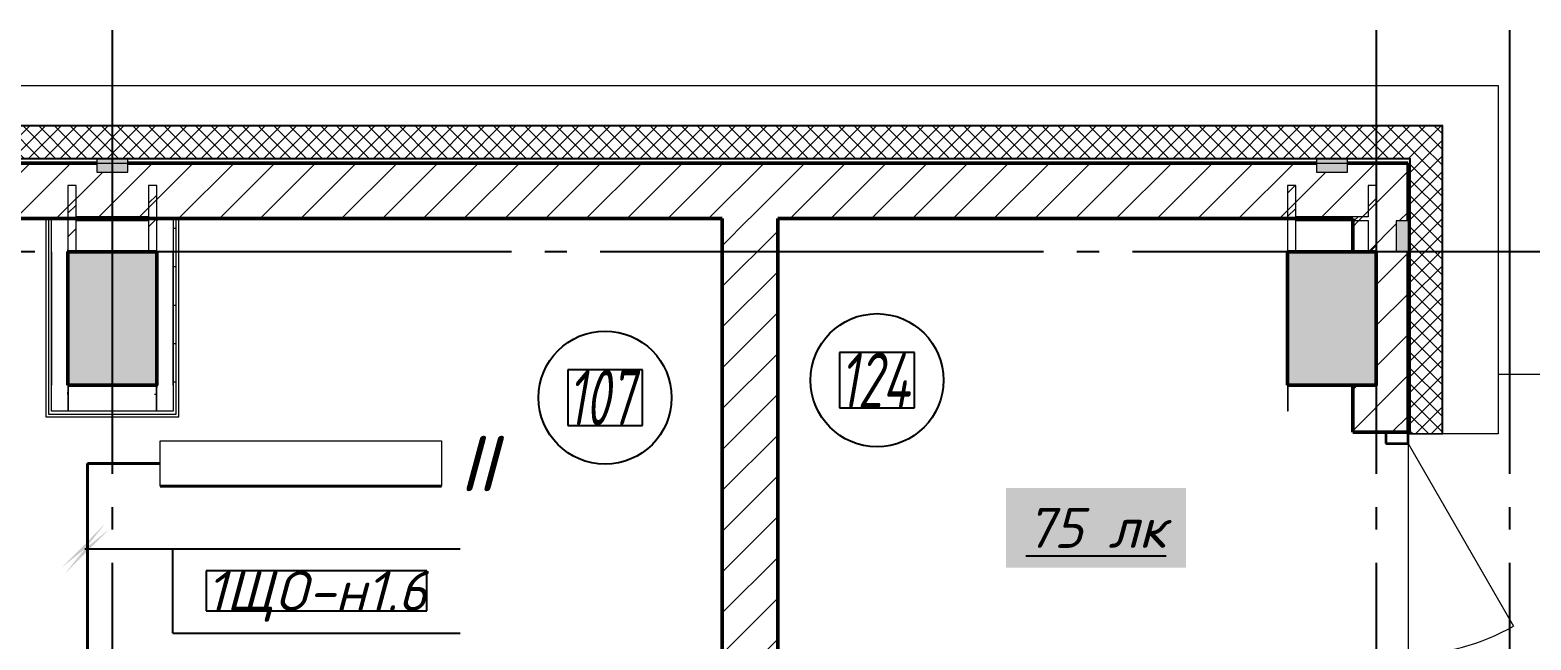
# Model space of a CAD drawing. Header units: millimetres. Extents: x 0 to 1293, y 0 to 420.
# Drawn here: x 454.5 to 522.2, y 352.1 to 379.6 of the extents above; entities that cross this region are included whole.
import ezdxf

# ---------------------------------------------------------------- set-up
doc = ezdxf.new("R2010")
doc.units = ezdxf.units.MM
for name, pattern in [('JIS_02_2.0', [3, 2, -1]), ('ГОСТ 2.303 5', [24, 20, -1.5, 1, -1.5]), ('СПКБ-0000-000-АР#001$0$Achse', [2300, 0, -800, 1500, 0])]:
    doc.linetypes.add(name, pattern=pattern)
for name, color, linetype in [('@000', 7, 'Continuous'), ('Viewport1ForCustomObjects_0', 7, 'Continuous'), ('Viewport2ForCustomObjects_0', 7, 'Continuous'), ('Номер помещения', 7, 'Continuous'), ('СПКБ-0000-000-АР#001$0$Двери ArchiCAD', 7, 'Continuous'), ('СПКБ-0000-000-АР#001$0$Колонны новые', 7, 'Continuous'), ('СПКБ-0000-000-АР#001$0$Колонны существующие', 7, 'Continuous'), ('СПКБ-0000-000-АР#001$0$Перекрытие новые', 7, 'Continuous'), ('СПКБ-0000-000-АР#001$0$Стены', 7, 'Continuous'), ('СПКБ-0000-000-АР#001$0$Фахверк', 7, 'Continuous'), ('Строительные оси', 7, 'Continuous'), ('ЭО_РАБОЧЕЕ ОСВЕЩЕНИЕ', 7, 'Continuous')]:
    doc.layers.add(name, color=color, linetype=linetype)
for name, color, linetype, lineweight, true_color in [('СПКБ-0000-000-АР#001$0$Двери ArchiCAD_Ном._пера__23', 7, 'Continuous', 35, 0xff6600), ('СПКБ-0000-000-АР#001$0$Двери ArchiCAD_Ном._пера__3', 7, 'Continuous', 18, 0xff6600), ('СПКБ-0000-000-АР#001$0$Двери ArchiCAD_Ном._пера__58', 7, 'Continuous', 50, 0xdf0000), ('СПКБ-0000-000-АР#001$0$Двери ArchiCAD_Ном._пера__68', 7, 'Continuous', 20, 0xfd4435), ('СПКБ-0000-000-АР#001$0$Колонны новые_Ном._пера__108', 7, 'Continuous', 13, 0xfd8379), ('СПКБ-0000-000-АР#001$0$Колонны существующие_Ном._пера__102', 7, 'Continuous', 13, 0xcccccc), ('СПКБ-0000-000-АР#001$0$Стены_Ном._пера__58', 7, 'Continuous', 50, 0xdf0000), ('СПКБ-0000-000-АР#001$0$Стены_Ном._пера__68', 7, 'Continuous', 20, 0xfd4435), ('СПКБ-0000-000-АР#001$0$Фахверк_Ном._пера__102', 7, 'Continuous', 13, 0xcccccc)]:
    doc.layers.add(name, color=color, linetype=linetype, lineweight=lineweight, true_color=true_color)
for name, color, linetype, lineweight in [('СПКБ-0000-000-АР#001$0$Колонны новые_Ном._пера__20', 1, 'Continuous', 20), ('СПКБ-0000-000-АР#001$0$Колонны существующие_Ном._пера__141', 7, 'Continuous', 50), ('СПКБ-0000-000-АР#001$0$Линии_Ном._пера__20', 1, 'Continuous', 20), ('СПКБ-0000-000-АР#001$0$Перекрытие новые_Ном._пера__2', 8, 'Continuous', 15), ('СПКБ-0000-000-АР#001$0$Стены_Ном._пера__1', 7, 'Continuous', 13), ('СПКБ-0000-000-АР#001$0$Стены_Ном._пера__20', 1, 'Continuous', 20), ('СПКБ-0000-000-АР#001$0$Фахверк_Ном._пера__1', 7, 'Continuous', 13)]:
    doc.layers.add(name, color=color, linetype=linetype, lineweight=lineweight)
doc.styles.add('1.8', font='isocpeui.ttf', dxfattribs={"height": 1.8})
doc.styles.add('2.5', font='isocpeui.ttf')
doc.styles.add('CustomTextStyle159', font='isocpeui.ttf', dxfattribs={"height": 1.8})
doc.styles.add('CustomTextStyle23', font='isocpeui.ttf', dxfattribs={"width": 0.638006, "height": 2.5})
doc.styles.add('CustomTextStyle35', font='isocpeui.ttf', dxfattribs={"width": 0.652013, "height": 2.5})
pattern_1 = [(45, (0, 0), (-35.35534, 35.35534), []), (135, (0, 0), (35.35534, 35.35534), [])]
pattern_2 = [(45, (0, 0), (-91.9239, 91.9239), [])]
pattern_3 = [(0, (0, 0), (0, 173.2051), [0, -100]), (0, (50, 86.6), (0, 173.2051), [0, -100])]
pattern_4 = [(45, (0, 0), (-159.099, 159.099), []), (45, (-53.03, 53.03), (-159.099, 159.099), [])]

# ---------------------------------------------------------------- blocks, each defined once
blk = doc.blocks.new('СПКБ-0000-000-АР#001$0$Перекрытие_14', base_point=(-24406.7, 25286.1))
at = {"layer": 'СПКБ-0000-000-АР#001$0$Перекрытие новые_Ном._пера__2', "color": 8, "linetype": 'Continuous', "lineweight": 15, "flags": 128}
blk.add_lwpolyline([(-24406.7, 25286.1), (17886.7, 25286.1), (17886.7, 19190.9), (18207.5, 19191.7), (18218.1, 15055.7), (18468.1, 15055.7), (18468.1, 13655.7), (18218.1, 13655.7), (18247.5, 3579.8), (17892.7, 3578.9), (17892.7, -2534.3), (-24406.7, -2530.3)], close=True, dxfattribs=at)
blk = doc.blocks.new('СПКБ-0000-000-АР#001$0$Стена_1', base_point=(17892.7, 25306.1))
at = {"layer": 'СПКБ-0000-000-АР#001$0$Стены_Ном._пера__68', "linetype": 'Continuous', "lineweight": 20, "true_color": 0xfd4435}
for points in [[(18042.7, 25456.1), (7692.9, 25456.1), (7692.9, 25453.1), (18039.7, 25453.1)], [(7692.9, 25306.1), (17892.7, 25306.1), (17895.7, 25309.1), (7692.9, 25309.1)]]:
    blk.add_hatch(color=20, dxfattribs=at).paths.add_polyline_path(points)
h = blk.add_hatch(dxfattribs=at)
h.set_pattern_fill('СЕТКА_5X5_ДИАГОНАЛЬНАЯ', color=20, style=0, pattern_type=2)
h.set_pattern_definition(pattern_1)
h.paths.add_polyline_path([(7692.9, 25309.1), (17895.7, 25309.1), (18039.7, 25453.1), (7692.9, 25453.1)])
at = {"layer": 'СПКБ-0000-000-АР#001$0$Стены_Ном._пера__68', "color": 20, "linetype": 'Continuous', "lineweight": 20, "true_color": 0xfd4435}
for p, q in [((18039.7, 25453.1), (7692.9, 25453.1)), ((7692.9, 25309.1), (17895.7, 25309.1))]:
    blk.add_line(p, q, dxfattribs=at)
at = {"layer": 'СПКБ-0000-000-АР#001$0$Стены_Ном._пера__68', "color": 20, "linetype": 'Continuous', "lineweight": 20, "true_color": 0xfd4435, "flags": 128}
for points in [[(18042.7, 25456.1), (7692.9, 25456.1)], [(7692.9, 25306.1), (17892.7, 25306.1)]]:
    blk.add_lwpolyline(points, dxfattribs=at)
blk = doc.blocks.new('СПКБ-0000-000-АР#001$0$Простой Проем Двери')
at = {"layer": 'СПКБ-0000-000-АР#001$0$Двери ArchiCAD_Ном._пера__68', "color": 20, "linetype": 'Continuous', "lineweight": 20, "true_color": 0xfd4435}
for p, q in [((-1000, -3), (-1000, 0)), ((1000, -3), (1000, 0)), ((-1000, -147), (-1000, -3)), ((1000, -147), (1000, -3)), ((-1000, -150), (-1000, -147)), ((1000, -150), (1000, -147))]:
    blk.add_line(p, q, dxfattribs=at)
blk = doc.blocks.new('СПКБ-0000-000-АР#001$0$Стена_7', base_point=(17892.7, 19187.9))
at = {"layer": 'СПКБ-0000-000-АР#001$0$Стены_Ном._пера__68', "linetype": 'Continuous', "lineweight": 20, "true_color": 0xfd4435}
h = blk.add_hatch(dxfattribs=at)
h.set_pattern_fill('СЕТКА_5X5_ДИАГОНАЛЬНАЯ', color=20, style=0, pattern_type=2)
h.set_pattern_definition(pattern_1)
h.paths.add_polyline_path([(17895.7, 25309.1), (17895.7, 25025.7), (18039.7, 25025.7), (18039.7, 25453.1)])
for points in [[(18042.7, 25025.7), (18042.7, 25456.1), (18039.7, 25453.1), (18039.7, 25025.7)], [(17892.7, 25306.1), (17892.7, 25025.7), (17895.7, 25025.7), (17895.7, 25309.1)], [(17895.7, 25025.7), (17893.1, 25025.7), (17893.1, 24885.7), (17895.7, 24885.7)], [(18042.7, 24885.7), (18042.7, 25025.7), (18039.7, 25025.7), (18039.7, 24885.7)], [(17892.7, 24885.7), (17892.7, 24065.6), (17895.7, 24065.6), (17895.7, 24885.7)], [(18042.7, 24065.6), (18042.7, 24885.7), (18039.7, 24885.7), (18039.7, 24065.6)]]:
    blk.add_hatch(color=20, dxfattribs=at).paths.add_polyline_path(points)
h = blk.add_hatch(dxfattribs=at)
h.set_pattern_fill('СЕТКА_5X5_ДИАГОНАЛЬНАЯ', color=20, style=0, pattern_type=2)
h.set_pattern_definition(pattern_1)
h.paths.add_polyline_path([(18039.7, 24885.7), (18039.7, 25025.7), (17895.7, 25025.7), (17895.7, 24885.7)])
h = blk.add_hatch(dxfattribs=at)
h.set_pattern_fill('СЕТКА_5X5_ДИАГОНАЛЬНАЯ', color=20, style=0, pattern_type=2)
h.set_pattern_definition(pattern_1)
h.paths.add_polyline_path([(17895.7, 24885.7), (17895.7, 24065.6), (18039.7, 24065.6), (18039.7, 24885.7)])
at = {"layer": 'СПКБ-0000-000-АР#001$0$Стены_Ном._пера__68', "color": 20, "linetype": 'Continuous', "lineweight": 20, "true_color": 0xfd4435}
for p, q in [((18039.7, 25025.7), (18039.7, 25453.1)), ((17895.7, 25309.1), (17895.7, 25025.7)), ((17895.7, 25025.7), (17895.7, 24885.7)), ((18039.7, 24885.7), (18039.7, 25025.7)), ((17895.7, 24885.7), (17895.7, 24065.6)), ((18039.7, 24065.6), (18039.7, 24885.7))]:
    blk.add_line(p, q, dxfattribs=at)
at = {"layer": 'СПКБ-0000-000-АР#001$0$Стены_Ном._пера__68', "color": 20, "linetype": 'Continuous', "lineweight": 20, "true_color": 0xfd4435, "flags": 128}
for points in [[(18042.7, 24065.6), (18042.7, 25456.1)], [(17892.7, 25306.1), (17892.7, 25025.7)], [(17892.7, 24885.7), (17892.7, 24065.6)]]:
    blk.add_lwpolyline(points, dxfattribs=at)
at = {"layer": 'СПКБ-0000-000-АР#001$0$Двери ArchiCAD', "color": 21, "linetype": 'Continuous', "lineweight": 18, "true_color": 0xff9955, "zscale": 1000, "rotation": 270}
blk.add_blockref('СПКБ-0000-000-АР#001$0$Простой Проем Двери', (18042.7, 23065.6), dxfattribs=at)
blk = doc.blocks.new('СПКБ-0000-000-АР#001$0$Стена_22', base_point=(15043.6, 25286.2))
at = {"layer": 'СПКБ-0000-000-АР#001$0$Стены_Ном._пера__20', "linetype": 'Continuous', "lineweight": 20}
h = blk.add_hatch(dxfattribs=at)
h.set_pattern_fill('КИРПИЧ_ОБЫКНОВЕННЫЙ', color=1, style=0, pattern_type=2)
h.set_pattern_definition(pattern_2)
h.paths.add_polyline_path([(14793.6, 25036.2), (14793.6, 18766.1), (15043.6, 19016.1), (15043.6, 25036.2)])
at = {"layer": 'СПКБ-0000-000-АР#001$0$Стены_Ном._пера__58', "color": 12, "linetype": 'Continuous', "lineweight": 50, "true_color": 0xdf0000, "flags": 128}
for points in [[(14793.6, 25036.2), (14793.6, 19016.1)], [(15043.6, 22010.7), (15043.6, 25036.2)]]:
    blk.add_lwpolyline(points, dxfattribs=at)
blk = doc.blocks.new('СПКБ-0000-000-АР#001$0$Стена_86', base_point=(11843.1, 24243.5))
at = {"layer": 'СПКБ-0000-000-АР#001$0$Стены_Ном._пера__20', "linetype": 'Continuous', "lineweight": 20}
h = blk.add_hatch(dxfattribs=at)
h.set_pattern_fill('ШТУКАТУРКА', color=1, style=0, pattern_type=2)
h.set_pattern_definition(pattern_3)
h.paths.add_polyline_path([(12318.1, 24168.5), (11768.1, 24168.5), (11755.1, 24155.5), (12331.1, 24155.5)])
h = blk.add_hatch(dxfattribs=at)
h.set_pattern_fill('ШТУКАТУРКА', color=1, style=0, pattern_type=2)
h.set_pattern_definition(pattern_3)
h.paths.add_polyline_path([(11743.1, 24143.5), (12343.1, 24143.5), (12331.1, 24155.5), (11755.1, 24155.5)])
at = {"layer": 'СПКБ-0000-000-АР#001$0$Стены_Ном._пера__1', "color": 7, "linetype": 'СПКБ-0000-000-АР#001$0$Achse', "lineweight": 13, "flags": 128}
blk.add_lwpolyline([(12243.1, 24243.5), (11843.1, 24243.5)], dxfattribs=at)
at = {"layer": 'СПКБ-0000-000-АР#001$0$Стены_Ном._пера__20', "color": 1, "linetype": 'Continuous', "lineweight": 20, "flags": 128}
blk.add_lwpolyline([(11743.1, 24143.5), (12343.1, 24143.5)], dxfattribs=at)
at = {"layer": 'СПКБ-0000-000-АР#001$0$Стены_Ном._пера__68', "color": 20, "linetype": 'Continuous', "lineweight": 20, "true_color": 0xfd4435}
for p, q in [((12318.1, 24168.5), (11768.1, 24168.5)), ((11755.1, 24155.5), (12331.1, 24155.5))]:
    blk.add_line(p, q, dxfattribs=at)
blk = doc.blocks.new('СПКБ-0000-000-АР#001$0$Стена_87', base_point=(12243.1, 24243.5))
at = {"layer": 'СПКБ-0000-000-АР#001$0$Стены_Ном._пера__20', "linetype": 'Continuous', "lineweight": 20}
h = blk.add_hatch(dxfattribs=at)
h.set_pattern_fill('ШТУКАТУРКА', color=1, style=0, pattern_type=2)
h.set_pattern_definition(pattern_3)
h.paths.add_polyline_path([(12318.1, 25036.1), (12318.1, 24885.7), (12331.1, 24885.7), (12331.1, 25036.1)])
h = blk.add_hatch(dxfattribs=at)
h.set_pattern_fill('ШТУКАТУРКА', color=1, style=0, pattern_type=2)
h.set_pattern_definition(pattern_3)
h.paths.add_polyline_path([(12343.1, 24885.7), (12343.1, 25036.1), (12331.1, 25036.1), (12331.1, 24885.7)])
h = blk.add_hatch(dxfattribs=at)
h.set_pattern_fill('ШТУКАТУРКА', color=1, style=0, pattern_type=2)
h.set_pattern_definition(pattern_3)
h.paths.add_polyline_path([(12331.1, 24285.7), (12331.1, 24885.7), (12318.1, 24885.7), (12318.1, 24285.7)])
h = blk.add_hatch(dxfattribs=at)
h.set_pattern_fill('ШТУКАТУРКА', color=1, style=0, pattern_type=2)
h.set_pattern_definition(pattern_3)
h.paths.add_polyline_path([(12343.1, 24285.7), (12343.1, 24885.7), (12331.1, 24885.7), (12331.1, 24285.7)])
h = blk.add_hatch(dxfattribs=at)
h.set_pattern_fill('ШТУКАТУРКА', color=1, style=0, pattern_type=2)
h.set_pattern_definition(pattern_3)
h.paths.add_polyline_path([(12318.1, 24285.7), (12318.1, 24168.5), (12331.1, 24155.5), (12331.1, 24285.7)])
h = blk.add_hatch(dxfattribs=at)
h.set_pattern_fill('ШТУКАТУРКА', color=1, style=0, pattern_type=2)
h.set_pattern_definition(pattern_3)
h.paths.add_polyline_path([(12343.1, 24143.5), (12343.1, 24285.7), (12331.1, 24285.7), (12331.1, 24155.5)])
at = {"layer": 'СПКБ-0000-000-АР#001$0$Стены_Ном._пера__1', "color": 7, "linetype": 'Continuous', "lineweight": 13, "flags": 128}
blk.add_lwpolyline([(12243.1, 25036.1), (12318.1, 25036.1)], dxfattribs=at)
at = {"layer": 'СПКБ-0000-000-АР#001$0$Стены_Ном._пера__1', "color": 7, "linetype": 'СПКБ-0000-000-АР#001$0$Achse', "lineweight": 13, "flags": 128}
for points in [[(12243.1, 25036.1), (12243.1, 24885.7)], [(12243.1, 24285.7), (12243.1, 24243.5)]]:
    blk.add_lwpolyline(points, dxfattribs=at)
at = {"layer": 'СПКБ-0000-000-АР#001$0$Стены_Ном._пера__20', "color": 1, "linetype": 'Continuous', "lineweight": 20, "flags": 128}
for points in [[(12318.1, 25036.1), (12331.1, 25036.1)], [(12331.1, 25036.1), (12343.1, 25036.1)], [(12343.1, 24143.5), (12343.1, 25036.1)]]:
    blk.add_lwpolyline(points, dxfattribs=at)
at = {"layer": 'СПКБ-0000-000-АР#001$0$Стены_Ном._пера__68', "color": 20, "linetype": 'Continuous', "lineweight": 20, "true_color": 0xfd4435}
for p, q in [((12318.1, 25036.1), (12318.1, 24885.7)), ((12331.1, 24885.7), (12331.1, 25036.1)), ((12318.1, 24285.7), (12318.1, 24885.7)), ((12318.1, 24885.7), (12318.1, 24285.7)), ((12331.1, 24285.7), (12331.1, 24885.7)), ((12318.1, 24285.7), (12318.1, 24168.5)), ((12331.1, 24155.5), (12331.1, 24285.7))]:
    blk.add_line(p, q, dxfattribs=at)
blk = doc.blocks.new('СПКБ-0000-000-АР#001$0$Стена_88', base_point=(11843.1, 24243.5))
at = {"layer": 'СПКБ-0000-000-АР#001$0$Стены_Ном._пера__20', "linetype": 'Continuous', "lineweight": 20}
h = blk.add_hatch(dxfattribs=at)
h.set_pattern_fill('ШТУКАТУРКА', color=1, style=0, pattern_type=2)
h.set_pattern_definition(pattern_3)
h.paths.add_polyline_path([(11743.1, 25036.1), (11743.1, 24885.7), (11755.1, 24885.7), (11755.1, 25036.1)])
h = blk.add_hatch(dxfattribs=at)
h.set_pattern_fill('ШТУКАТУРКА', color=1, style=0, pattern_type=2)
h.set_pattern_definition(pattern_3)
h.paths.add_polyline_path([(11768.1, 24885.7), (11768.1, 25036.1), (11755.1, 25036.1), (11755.1, 24885.7)])
h = blk.add_hatch(dxfattribs=at)
h.set_pattern_fill('ШТУКАТУРКА', color=1, style=0, pattern_type=2)
h.set_pattern_definition(pattern_3)
h.paths.add_polyline_path([(11743.1, 24885.7), (11743.1, 24285.7), (11755.1, 24285.7), (11755.1, 24885.7)])
h = blk.add_hatch(dxfattribs=at)
h.set_pattern_fill('ШТУКАТУРКА', color=1, style=0, pattern_type=2)
h.set_pattern_definition(pattern_3)
h.paths.add_polyline_path([(11755.1, 24885.7), (11755.1, 24285.7), (11768.1, 24285.7), (11768.1, 24885.7)])
h = blk.add_hatch(dxfattribs=at)
h.set_pattern_fill('ШТУКАТУРКА', color=1, style=0, pattern_type=2)
h.set_pattern_definition(pattern_3)
h.paths.add_polyline_path([(11743.1, 24285.7), (11743.1, 24143.5), (11755.1, 24155.5), (11755.1, 24285.7)])
h = blk.add_hatch(dxfattribs=at)
h.set_pattern_fill('ШТУКАТУРКА', color=1, style=0, pattern_type=2)
h.set_pattern_definition(pattern_3)
h.paths.add_polyline_path([(11768.1, 24168.5), (11768.1, 24285.7), (11755.1, 24285.7), (11755.1, 24155.5)])
at = {"layer": 'СПКБ-0000-000-АР#001$0$Стены_Ном._пера__1', "color": 7, "linetype": 'Continuous', "lineweight": 13, "flags": 128}
blk.add_lwpolyline([(11843.1, 25036.1), (11768.1, 25036.1)], dxfattribs=at)
at = {"layer": 'СПКБ-0000-000-АР#001$0$Стены_Ном._пера__1', "color": 7, "linetype": 'СПКБ-0000-000-АР#001$0$Achse', "lineweight": 13, "flags": 128}
for points in [[(11843.1, 24885.7), (11843.1, 25036.1)], [(11843.1, 24243.5), (11843.1, 24285.7)]]:
    blk.add_lwpolyline(points, dxfattribs=at)
at = {"layer": 'СПКБ-0000-000-АР#001$0$Стены_Ном._пера__20', "color": 1, "linetype": 'Continuous', "lineweight": 20, "flags": 128}
for points in [[(11755.1, 25036.1), (11743.1, 25036.1)], [(11743.1, 25036.1), (11743.1, 24143.5)], [(11768.1, 25036.1), (11755.1, 25036.1)]]:
    blk.add_lwpolyline(points, dxfattribs=at)
at = {"layer": 'СПКБ-0000-000-АР#001$0$Стены_Ном._пера__68', "color": 20, "linetype": 'Continuous', "lineweight": 20, "true_color": 0xfd4435}
for p, q in [((11755.1, 25036.1), (11755.1, 24885.7)), ((11768.1, 24885.7), (11768.1, 25036.1)), ((11755.1, 24885.7), (11755.1, 24285.7)), ((11768.1, 24885.7), (11768.1, 24285.7)), ((11768.1, 24285.7), (11768.1, 24885.7)), ((11755.1, 24285.7), (11755.1, 24155.5)), ((11768.1, 24168.5), (11768.1, 24285.7))]:
    blk.add_line(p, q, dxfattribs=at)
blk = doc.blocks.new('СПКБ-0000-000-АР#001$0$Ворота Гаражные Двойные 19')
at = {"layer": 'СПКБ-0000-000-АР#001$0$Двери ArchiCAD_Ном._пера__23', "color": 30, "linetype": 'Continuous', "lineweight": 35, "true_color": 0xff6600}
for p, q in [((-950, 0), (-1000, 0)), ((-1000, 0), (-1000, -100)), ((-950, -100), (-950, 0)), ((1000, 0), (950, 0)), ((950, 0), (950, -100)), ((1000, -100), (1000, 0)), ((-1000, -100), (-950, -100)), ((950, -100), (1000, -100))]:
    blk.add_line(p, q, dxfattribs=at)
at = {"layer": 'СПКБ-0000-000-АР#001$0$Двери ArchiCAD_Ном._пера__3', "color": 30, "linetype": 'Continuous', "lineweight": 18, "true_color": 0xff6600}
for p, q in [((-950, 0), (-127.3, 475)), ((950, 0), (127.3, 475))]:
    blk.add_line(p, q, dxfattribs=at)
for centre, start, end in [((-950, 0), 0, 30), ((950, 0), 150, 180)]:
    blk.add_arc(centre, 950, start, end, dxfattribs=at)
at = {"layer": 'СПКБ-0000-000-АР#001$0$Двери ArchiCAD_Ном._пера__58', "color": 12, "linetype": 'Continuous', "lineweight": 50, "true_color": 0xdf0000}
for p, q in [((-1000, 0), (-1062, 0)), ((-1000, 0), (-1000, -100)), ((1000, 0), (1000, -100)), ((1000, 0), (1062, 0)), ((-1000, -100), (-1000, -250)), ((1000, -100), (1000, -250)), ((-1000, -250), (-1062, -250)), ((1000, -250), (1062, -250))]:
    blk.add_line(p, q, dxfattribs=at)
blk = doc.blocks.new('СПКБ-0000-000-АР#001$0$Стена_104', base_point=(17886.7, 18766.1))
at = {"layer": 'СПКБ-0000-000-АР#001$0$Стены_Ном._пера__20', "linetype": 'Continuous', "lineweight": 20}
h = blk.add_hatch(dxfattribs=at)
h.set_pattern_fill('КИРПИЧ_ОБЫКНОВЕННЫЙ', color=1, style=0, pattern_type=2)
h.set_pattern_definition(pattern_2)
h.paths.add_polyline_path([(17636.7, 25025.7), (17886.7, 25025.7), (17886.7, 25286.2), (17636.7, 25036.2)])
h = blk.add_hatch(dxfattribs=at)
h.set_pattern_fill('КИРПИЧ_ОБЫКНОВЕННЫЙ', color=1, style=0, pattern_type=2)
h.set_pattern_definition(pattern_2)
h.paths.add_polyline_path([(17636.7, 24885.7), (17833.1, 24885.7), (17833.1, 25025.7), (17636.7, 25025.7)])
h = blk.add_hatch(dxfattribs=at)
h.set_pattern_fill('КИРПИЧ_ОБЫКНОВЕННЫЙ', color=1, style=0, pattern_type=2)
h.set_pattern_definition(pattern_2)
h.paths.add_polyline_path([(17743.1, 24285.7), (17886.7, 24285.7), (17886.7, 24885.7), (17743.1, 24885.7)])
h = blk.add_hatch(dxfattribs=at)
h.set_pattern_fill('КИРПИЧ_ОБЫКНОВЕННЫЙ', color=1, style=0, pattern_type=2)
h.set_pattern_definition(pattern_2)
h.paths.add_polyline_path([(17886.7, 24285.7), (17636.7, 24285.7), (17636.7, 24073.2), (17786.7, 24073.2), (17886.7, 24073.2)])
at = {"layer": 'СПКБ-0000-000-АР#001$0$Стены_Ном._пера__58', "color": 12, "linetype": 'Continuous', "lineweight": 50, "true_color": 0xdf0000}
for p, q in [((17636.7, 24073.2), (17636.7, 24135.2)), ((17886.7, 24073.2), (17886.7, 24135.2)), ((17786.7, 24073.2), (17636.7, 24073.2)), ((17886.7, 24073.2), (17786.7, 24073.2))]:
    blk.add_line(p, q, dxfattribs=at)
at = {"layer": 'СПКБ-0000-000-АР#001$0$Стены_Ном._пера__58', "color": 12, "linetype": 'Continuous', "lineweight": 50, "true_color": 0xdf0000, "flags": 128}
for points in [[(17886.7, 25025.7), (17886.7, 25286.2)], [(17636.7, 25036.2), (17636.7, 24885.7)], [(17886.7, 24073.2), (17886.7, 24885.7)], [(17636.7, 24285.7), (17636.7, 24073.2)]]:
    blk.add_lwpolyline(points, dxfattribs=at)
at = {"layer": 'СПКБ-0000-000-АР#001$0$Двери ArchiCAD', "color": 21, "linetype": 'Continuous', "lineweight": 18, "true_color": 0xff9955, "zscale": 1000, "rotation": 270}
blk.add_blockref('СПКБ-0000-000-АР#001$0$Ворота Гаражные Двойные 19', (17886.7, 23073.2), dxfattribs=at)
blk = doc.blocks.new('СПКБ-0000-000-АР#001$0$Стена_105', base_point=(10742.9, 25286.1))
at = {"layer": 'СПКБ-0000-000-АР#001$0$Стены_Ном._пера__20', "linetype": 'Continuous', "lineweight": 20}
h = blk.add_hatch(dxfattribs=at)
h.set_pattern_fill('КИРПИЧ_ОБЫКНОВЕННЫЙ', color=1, style=0, pattern_type=2)
h.set_pattern_definition(pattern_2)
h.paths.add_polyline_path([(11973.1, 25036.1), (11973.1, 25286.1), (10742.9, 25286.1), (10992.9, 25036.1)])
h = blk.add_hatch(dxfattribs=at)
h.set_pattern_fill('КИРПИЧ_ОБЫКНОВЕННЫЙ', color=1, style=0, pattern_type=2)
h.set_pattern_definition(pattern_2)
h.paths.add_polyline_path([(17473.1, 25036.2), (17473.1, 25286.2), (12113.1, 25286.1), (12113.1, 25036.1)])
h = blk.add_hatch(dxfattribs=at)
h.set_pattern_fill('КИРПИЧ_ОБЫКНОВЕННЫЙ', color=1, style=0, pattern_type=2)
h.set_pattern_definition(pattern_2)
h.paths.add_polyline_path([(17636.7, 25036.2), (17886.7, 25286.2), (17613.1, 25286.2), (17613.1, 25036.2)])
h = blk.add_hatch(dxfattribs=at)
h.set_pattern_fill('КИРПИЧ_ОБЫКНОВЕННЫЙ', color=1, style=0, pattern_type=2)
h.set_pattern_definition(pattern_2)
h.paths.add_polyline_path([(11973.1, 25245.7), (11973.1, 25036.1), (12113.1, 25036.1), (12113.1, 25245.7)])
h = blk.add_hatch(dxfattribs=at)
h.set_pattern_fill('КИРПИЧ_ОБЫКНОВЕННЫЙ', color=1, style=0, pattern_type=2)
h.set_pattern_definition(pattern_2)
h.paths.add_polyline_path([(17473.1, 25245.7), (17473.1, 25036.2), (17613.1, 25036.2), (17613.1, 25245.7)])
at = {"layer": 'СПКБ-0000-000-АР#001$0$Стены_Ном._пера__58', "color": 12, "linetype": 'Continuous', "lineweight": 50, "true_color": 0xdf0000, "flags": 128}
for points in [[(11973.1, 25286.1), (10742.9, 25286.1)], [(17473.1, 25286.2), (12113.1, 25286.1)], [(17886.7, 25286.2), (17613.1, 25286.2)], [(10992.9, 25036.1), (14793.6, 25036.2)], [(15043.6, 25036.2), (17636.7, 25036.2)]]:
    blk.add_lwpolyline(points, dxfattribs=at)
blk = doc.blocks.new('СПКБ-0000-000-АР#001$0$Колонна_35', base_point=(12043.1, 24585.7))
at = {"layer": 'СПКБ-0000-000-АР#001$0$Колонны существующие_Ном._пера__102', "linetype": 'Continuous', "lineweight": 13, "true_color": 0xcccccc}
blk.add_hatch(color=254, dxfattribs=at).paths.add_polyline_path([(11843.1, 24285.7), (12243.1, 24285.7), (12243.1, 24885.7), (11843.1, 24885.7)])
at = {"layer": 'СПКБ-0000-000-АР#001$0$Колонны существующие_Ном._пера__141', "color": 7, "linetype": 'Continuous', "lineweight": 50, "flags": 128}
blk.add_lwpolyline([(11843.1, 24285.7), (12243.1, 24285.7), (12243.1, 24885.7), (11843.1, 24885.7)], close=True, dxfattribs=at)
blk = doc.blocks.new('СПКБ-0000-000-АР#001$0$Колонна_36', base_point=(17543.1, 24585.7))
at = {"layer": 'СПКБ-0000-000-АР#001$0$Колонны существующие_Ном._пера__102', "linetype": 'Continuous', "lineweight": 13, "true_color": 0xcccccc}
blk.add_hatch(color=254, dxfattribs=at).paths.add_polyline_path([(17343.1, 24285.7), (17743.1, 24285.7), (17743.1, 24885.7), (17343.1, 24885.7)])
at = {"layer": 'СПКБ-0000-000-АР#001$0$Колонны существующие_Ном._пера__141', "color": 7, "linetype": 'Continuous', "lineweight": 50, "flags": 128}
blk.add_lwpolyline([(17343.1, 24285.7), (17743.1, 24285.7), (17743.1, 24885.7), (17343.1, 24885.7)], close=True, dxfattribs=at)
blk = doc.blocks.new('СПКБ-0000-000-АР#001$0$Колонна_58', base_point=(17743.1, 24228.2))
at = {"layer": 'СПКБ-0000-000-АР#001$0$Колонны новые_Ном._пера__108', "linetype": 'Continuous', "lineweight": 13, "true_color": 0xfd8379}
h = blk.add_hatch(dxfattribs=at)
h.set_pattern_fill('СТАЛЬ', color=11, style=0, pattern_type=2)
h.set_pattern_definition(pattern_4)
h.paths.add_polyline_path([(17343.1, 24169.4), (17345.1, 24169.4), (17345.1, 24282.4), (17741.1, 24282.4), (17741.1, 24169.4), (17743.1, 24169.4), (17743.1, 24282.4), (17743.1, 24284.4), (17741.1, 24284.4), (17345.1, 24284.4), (17343.1, 24284.4), (17343.1, 24282.4)])
at = {"layer": 'СПКБ-0000-000-АР#001$0$Колонны новые_Ном._пера__20', "color": 1, "linetype": 'Continuous', "lineweight": 20}
for p, q in [((17345.1, 24284.4), (17343.1, 24284.4)), ((17343.1, 24284.4), (17343.1, 24282.4)), ((17343.1, 24282.4), (17343.1, 24169.4)), ((17741.1, 24284.4), (17345.1, 24284.4)), ((17345.1, 24169.4), (17345.1, 24282.4)), ((17345.1, 24282.4), (17741.1, 24282.4)), ((17743.1, 24284.4), (17741.1, 24284.4)), ((17741.1, 24282.4), (17741.1, 24169.4)), ((17743.1, 24282.4), (17743.1, 24284.4)), ((17743.1, 24169.4), (17743.1, 24282.4)), ((17343.1, 24169.4), (17345.1, 24169.4)), ((17741.1, 24169.4), (17743.1, 24169.4))]:
    blk.add_line(p, q, dxfattribs=at)
blk = doc.blocks.new('СПКБ-0000-000-АР#001$0$Колонна_110', base_point=(12043.1, 25035.7))
at = {"layer": 'СПКБ-0000-000-АР#001$0$Колонны новые_Ном._пера__108', "linetype": 'Continuous', "lineweight": 13, "true_color": 0xfd8379}
h = blk.add_hatch(dxfattribs=at)
h.set_pattern_fill('СТАЛЬ', color=11, style=0, pattern_type=2)
h.set_pattern_definition(pattern_4)
h.paths.add_polyline_path([(12243.1, 25185.7), (12206.5, 25185.7), (12206.5, 25044.5), (11879.8, 25044.5), (11879.8, 25185.7), (11843.1, 25185.7), (11843.1, 24885.7), (11879.8, 24885.7), (11879.8, 25027), (12206.5, 25027), (12206.5, 24885.7), (12243.1, 24885.7)])
at = {"layer": 'СПКБ-0000-000-АР#001$0$Колонны новые_Ном._пера__20', "color": 1, "linetype": 'Continuous', "lineweight": 20}
for p, q in [((11879.8, 25185.7), (11843.1, 25185.7)), ((11843.1, 25185.7), (11843.1, 24885.7)), ((11879.8, 25044.5), (11879.8, 25185.7)), ((12243.1, 25185.7), (12206.5, 25185.7)), ((12206.5, 25185.7), (12206.5, 25044.5)), ((12243.1, 24885.7), (12243.1, 25185.7)), ((12206.5, 25044.5), (11879.8, 25044.5)), ((11879.8, 24885.7), (11879.8, 25027)), ((11879.8, 25027), (12206.5, 25027)), ((12206.5, 25027), (12206.5, 24885.7)), ((11843.1, 24885.7), (11879.8, 24885.7)), ((12206.5, 24885.7), (12243.1, 24885.7))]:
    blk.add_line(p, q, dxfattribs=at)
blk = doc.blocks.new('СПКБ-0000-000-АР#001$0$Колонна_111', base_point=(11843.1, 24228.2))
at = {"layer": 'СПКБ-0000-000-АР#001$0$Колонны новые_Ном._пера__108', "linetype": 'Continuous', "lineweight": 13, "true_color": 0xfd8379}
h = blk.add_hatch(dxfattribs=at)
h.set_pattern_fill('СТАЛЬ', color=11, style=0, pattern_type=2)
h.set_pattern_definition(pattern_4)
h.paths.add_polyline_path([(12243.1, 24169.4), (12243.1, 24282.4), (12243.1, 24284.4), (12241.1, 24284.4), (11845.1, 24284.4), (11843.1, 24284.4), (11843.1, 24282.4), (11843.1, 24169.4), (11845.1, 24169.4), (11845.1, 24282.4), (12241.1, 24282.4), (12241.1, 24169.4)])
at = {"layer": 'СПКБ-0000-000-АР#001$0$Колонны новые_Ном._пера__20', "color": 1, "linetype": 'Continuous', "lineweight": 20}
for p, q in [((11845.1, 24284.4), (11843.1, 24284.4)), ((11843.1, 24284.4), (11843.1, 24282.4)), ((11843.1, 24282.4), (11843.1, 24169.4)), ((12241.1, 24284.4), (11845.1, 24284.4)), ((11845.1, 24169.4), (11845.1, 24282.4)), ((11845.1, 24282.4), (12241.1, 24282.4)), ((12243.1, 24284.4), (12241.1, 24284.4)), ((12241.1, 24282.4), (12241.1, 24169.4)), ((12243.1, 24282.4), (12243.1, 24284.4)), ((12243.1, 24169.4), (12243.1, 24282.4)), ((11843.1, 24169.4), (11845.1, 24169.4)), ((12241.1, 24169.4), (12243.1, 24169.4))]:
    blk.add_line(p, q, dxfattribs=at)
blk = doc.blocks.new('СПКБ-0000-000-АР#001$0$Колонна_112', base_point=(17543.1, 25035.7))
at = {"layer": 'СПКБ-0000-000-АР#001$0$Колонны новые_Ном._пера__108', "linetype": 'Continuous', "lineweight": 13, "true_color": 0xfd8379}
h = blk.add_hatch(dxfattribs=at)
h.set_pattern_fill('СТАЛЬ', color=11, style=0, pattern_type=2)
h.set_pattern_definition(pattern_4)
h.paths.add_polyline_path([(17743.1, 25185.7), (17706.5, 25185.7), (17706.5, 25044.5), (17379.8, 25044.5), (17379.8, 25185.7), (17343.1, 25185.7), (17343.1, 24885.7), (17379.8, 24885.7), (17379.8, 25027), (17706.5, 25027), (17706.5, 24885.7), (17743.1, 24885.7)])
at = {"layer": 'СПКБ-0000-000-АР#001$0$Колонны новые_Ном._пера__20', "color": 1, "linetype": 'Continuous', "lineweight": 20}
for p, q in [((17379.8, 25185.7), (17343.1, 25185.7)), ((17343.1, 25185.7), (17343.1, 24885.7)), ((17379.8, 25044.5), (17379.8, 25185.7)), ((17743.1, 25185.7), (17706.5, 25185.7)), ((17706.5, 25185.7), (17706.5, 25044.5)), ((17743.1, 24885.7), (17743.1, 25185.7)), ((17706.5, 25044.5), (17379.8, 25044.5)), ((17379.8, 24885.7), (17379.8, 25027)), ((17379.8, 25027), (17706.5, 25027)), ((17706.5, 25027), (17706.5, 24885.7)), ((17343.1, 24885.7), (17379.8, 24885.7)), ((17706.5, 24885.7), (17743.1, 24885.7))]:
    blk.add_line(p, q, dxfattribs=at)
blk = doc.blocks.new('СПКБ-0000-000-АР#001$0$Колонна_156', base_point=(17863.1, 24955.7))
at = {"layer": 'СПКБ-0000-000-АР#001$0$Фахверк_Ном._пера__102', "linetype": 'Continuous', "lineweight": 13, "true_color": 0xcccccc}
blk.add_hatch(color=254, dxfattribs=at).paths.add_polyline_path([(17893.1, 24885.7), (17893.1, 25025.7), (17833.1, 25025.7), (17833.1, 24885.7)])
at = {"layer": 'СПКБ-0000-000-АР#001$0$Фахверк_Ном._пера__1', "color": 7, "linetype": 'Continuous', "lineweight": 13, "flags": 128}
blk.add_lwpolyline([(17893.1, 24885.7), (17893.1, 25025.7), (17833.1, 25025.7), (17833.1, 24885.7)], close=True, dxfattribs=at)
blk = doc.blocks.new('СПКБ-0000-000-АР#001$0$Колонна_157', base_point=(17543.1, 25275.7))
at = {"layer": 'СПКБ-0000-000-АР#001$0$Фахверк_Ном._пера__102', "linetype": 'Continuous', "lineweight": 13, "true_color": 0xcccccc}
blk.add_hatch(color=254, dxfattribs=at).paths.add_polyline_path([(17613.1, 25305.7), (17473.1, 25305.7), (17473.1, 25245.7), (17613.1, 25245.7)])
at = {"layer": 'СПКБ-0000-000-АР#001$0$Фахверк_Ном._пера__1', "color": 7, "linetype": 'Continuous', "lineweight": 13, "flags": 128}
blk.add_lwpolyline([(17613.1, 25305.7), (17473.1, 25305.7), (17473.1, 25245.7), (17613.1, 25245.7)], close=True, dxfattribs=at)
blk = doc.blocks.new('СПКБ-0000-000-АР#001$0$Колонна_158', base_point=(12043.1, 25275.7))
at = {"layer": 'СПКБ-0000-000-АР#001$0$Фахверк_Ном._пера__102', "linetype": 'Continuous', "lineweight": 13, "true_color": 0xcccccc}
blk.add_hatch(color=254, dxfattribs=at).paths.add_polyline_path([(12113.1, 25305.7), (11973.1, 25305.7), (11973.1, 25245.7), (12113.1, 25245.7)])
at = {"layer": 'СПКБ-0000-000-АР#001$0$Фахверк_Ном._пера__1', "color": 7, "linetype": 'Continuous', "lineweight": 13, "flags": 128}
blk.add_lwpolyline([(12113.1, 25305.7), (11973.1, 25305.7), (11973.1, 25245.7), (12113.1, 25245.7)], close=True, dxfattribs=at)
blk = doc.blocks.new('*E595')
at = {"layer": 'СПКБ-0000-000-АР#001$0$Линии_Ном._пера__20', "color": 1, "linetype": 'Continuous', "lineweight": 20}
for p, q in [((353.468, 307), (459.25, 307)), ((459.25, 307), (459.25, 291.299)), ((459.25, 294), (481.275, 294)), ((459.25, 291.299), (455.185, 291.299))]:
    blk.add_line(p, q, dxfattribs=at)
at = {"layer": 'СПКБ-0000-000-АР#001$0$Колонны новые', "color": 1, "lineweight": 20, "xscale": 0.01, "yscale": 0.01, "zscale": 0.01}
for name, p in [('СПКБ-0000-000-АР#001$0$Колонна_110', (396.75, 301)), ('СПКБ-0000-000-АР#001$0$Колонна_112', (451.75, 301)), ('СПКБ-0000-000-АР#001$0$Колонна_111', (394.75, 292.925)), ('СПКБ-0000-000-АР#001$0$Колонна_58', (453.75, 292.925))]:
    blk.add_blockref(name, p, dxfattribs=at)
at = {"layer": 'СПКБ-0000-000-АР#001$0$Колонны существующие', "color": 7, "lineweight": 50, "xscale": 0.01, "yscale": 0.01, "zscale": 0.01}
for name, p in [('СПКБ-0000-000-АР#001$0$Колонна_35', (396.75, 296.5)), ('СПКБ-0000-000-АР#001$0$Колонна_36', (451.75, 296.5))]:
    blk.add_blockref(name, p, dxfattribs=at)
at = {"layer": 'СПКБ-0000-000-АР#001$0$Перекрытие новые', "color": 8, "linetype": 'Continuous', "lineweight": 15, "xscale": 0.01, "yscale": 0.01, "zscale": 0.01}
blk.add_blockref('СПКБ-0000-000-АР#001$0$Перекрытие_14', (32.251, 303.504), dxfattribs=at)
at = {"layer": 'СПКБ-0000-000-АР#001$0$Стены', "color": 20, "lineweight": 20, "true_color": 0xfd4435, "xscale": 0.01, "yscale": 0.01, "zscale": 0.01}
for name, p in [('СПКБ-0000-000-АР#001$0$Стена_1', (455.245, 303.704)), ('СПКБ-0000-000-АР#001$0$Стена_7', (455.245, 242.522))]:
    blk.add_blockref(name, p, dxfattribs=at)
at = {"layer": 'СПКБ-0000-000-АР#001$0$Стены', "color": 12, "lineweight": 50, "true_color": 0xdf0000, "xscale": 0.01, "yscale": 0.01, "zscale": 0.01}
for name, p in [('СПКБ-0000-000-АР#001$0$Стена_105', (383.747, 303.504)), ('СПКБ-0000-000-АР#001$0$Стена_104', (455.185, 238.303)), ('СПКБ-0000-000-АР#001$0$Стена_88', (394.75, 293.078)), ('СПКБ-0000-000-АР#001$0$Стена_87', (398.75, 293.078)), ('СПКБ-0000-000-АР#001$0$Стена_22', (426.754, 303.504)), ('СПКБ-0000-000-АР#001$0$Стена_86', (394.75, 293.078))]:
    blk.add_blockref(name, p, dxfattribs=at)
at = {"layer": 'СПКБ-0000-000-АР#001$0$Фахверк', "color": 7, "lineweight": 13, "xscale": 0.01, "yscale": 0.01, "zscale": 0.01}
for name, p in [('СПКБ-0000-000-АР#001$0$Колонна_158', (396.75, 303.4)), ('СПКБ-0000-000-АР#001$0$Колонна_157', (451.75, 303.4)), ('СПКБ-0000-000-АР#001$0$Колонна_156', (454.95, 300.2))]:
    blk.add_blockref(name, p, dxfattribs=at)
blk = doc.blocks.new('*E596')
at = {"layer": 'Номер помещения', "color": 7, "linetype": 'Continuous', "true_color": 0xffffff}
for p, q in [((454.359, 303.471), (450.985, 303.471)), ((450.985, 303.471), (450.985, 300.971)), ((454.359, 300.971), (454.359, 303.471)), ((442.097, 302.689), (438.722, 302.689)), ((438.722, 302.689), (438.722, 300.189)), ((442.097, 300.189), (442.097, 302.689)), ((450.985, 300.971), (454.359, 300.971)), ((450.985, 300.971), (450.985, 300.971)), ((438.722, 300.189), (442.097, 300.189)), ((438.722, 300.189), (438.722, 300.189))]:
    blk.add_line(p, q, dxfattribs=at)
at = {"layer": 'Номер помещения', "color": 6, "linetype": 'Continuous'}
for centre in [(452.672, 302.221), (440.409, 301.439)]:
    blk.add_circle(centre, 3, dxfattribs=at)
at = {"layer": 'Строительные оси', "color": 3, "linetype": 'ГОСТ 2.303 5', "lineweight": 25}
for p, q in [((418.188, 318), (418.188, 14)), ((475.188, 318), (475.188, 14)), ((481.188, 318), (481.188, 14)), ((484.187, 308), (14, 308))]:
    blk.add_line(p, q, dxfattribs=at)
at = {"layer": 'ЭО_РАБОЧЕЕ ОСВЕЩЕНИЕ', "color": 7, "lineweight": 0}
for p, q in [((420.343, 299.496), (433.033, 299.496)), ((420.343, 297.446), (420.343, 299.496)), ((433.033, 299.496), (433.033, 297.446))]:
    blk.add_line(p, q, dxfattribs=at)
at = {"layer": 'ЭО_РАБОЧЕЕ ОСВЕЩЕНИЕ', "color": 5, "lineweight": 40}
for p, q in [((417.074, 259.337), (417.074, 298.471)), ((417.074, 298.471), (417.074, 298.471)), ((417.074, 298.471), (420.343, 298.471)), ((433.033, 297.446), (420.343, 297.446))]:
    blk.add_line(p, q, dxfattribs=at)
at = {"layer": 'Номер помещения', "color": 7, "linetype": 'Continuous'}
for s, style, width, p in [('124', 'CustomTextStyle35', 0.652013, (450.985, 300.971)), ('107', 'CustomTextStyle23', 0.638006, (438.722, 300.189))]:
    blk.add_text(s, height=2.5, dxfattribs=dict(at, style=style, width=width)).set_placement(p)
blk = doc.blocks.new('CustomObjectsInViewport1_0')
at = {"layer": 'ЭО_РАБОЧЕЕ ОСВЕЩЕНИЕ'}
for p, q in [((456.955, 356.215), (460.915, 356.215)), ((460.915, 356.215), (473.872, 356.215)), ((460.915, 352.415), (460.915, 356.215)), ((460.915, 352.415), (473.872, 352.415))]:
    blk.add_line(p, q, dxfattribs=at)
at = {"layer": 'ЭО_РАБОЧЕЕ ОСВЕЩЕНИЕ', "color": 7, "true_color": 0xffffff}
for p, q in [((472.372, 355.215), (462.415, 355.215)), ((462.415, 355.215), (462.415, 353.415)), ((472.372, 353.415), (472.372, 355.215)), ((462.415, 353.415), (472.372, 353.415)), ((462.415, 353.415), (462.415, 353.415))]:
    blk.add_line(p, q, dxfattribs=at)
at = {"layer": 'ЭО_РАБОЧЕЕ ОСВЕЩЕНИЕ'}
blk.add_solid([(457.849, 357.321), (455.849, 355.321), (456.061, 355.108), (458.061, 357.108)], dxfattribs=at)
at = {"layer": 'ЭО_РАБОЧЕЕ ОСВЕЩЕНИЕ', "style": 'CustomTextStyle159'}
blk.add_text('1ЩO-н1.6', height=1.8, dxfattribs=at).set_placement((462.415, 353.415))

msp = doc.modelspace()

# ---------------------------------------------------------------- block references
at = {"layer": '@000', "color": 1, "linetype": 'JIS_02_2.0', "lineweight": 40}
msp.add_blockref('*E595', (61.438, 70.086), dxfattribs=at)
at = {"layer": 'Viewport1ForCustomObjects_0'}
msp.add_blockref('CustomObjectsInViewport1_0', (0, 0), dxfattribs=at)
at = {"layer": 'Viewport2ForCustomObjects_0'}
msp.add_blockref('*E596', (40, 61.586), dxfattribs=at)

# ---------------------------------------------------------------- texts
at = {"layer": 'ЭО_РАБОЧЕЕ ОСВЕЩЕНИЕ', "insert": (474.668, 360.057), "char_height": 2.5, "attachment_point": 5, "style": '2.5'}
msp.add_mtext('II', dxfattribs=at)
at = {"layer": 'ЭО_РАБОЧЕЕ ОСВЕЩЕНИЕ', "insert": (502.547, 357.155), "char_height": 1.8, "attachment_point": 5, "style": '1.8', "bg_fill": 1, "box_fill_scale": 1.5, "bg_fill_color": 7, "bg_fill_true_color": 16777215, "bg_fill_transparency": 0}
msp.add_mtext('{\\L75 лк}', dxfattribs=at)

doc.saveas('drawing.dxf')
